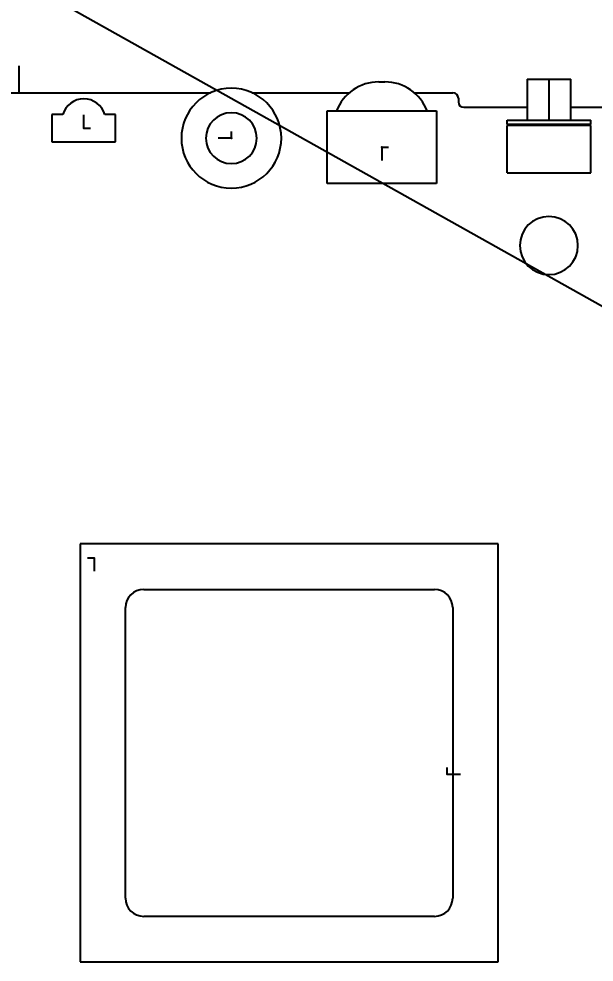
# Model space of a CAD drawing. Extents: x -34 to 51106, y -14166 to 1700.
# Drawn here: x 455.8 to 487.5, y 71.4 to 123.3 of the extents above; entities that cross this region are included whole.
import ezdxf

# ---------------------------------------------------------------- set-up
doc = ezdxf.new("R2010")
doc.units = 0
doc.layers.get('0').update_dxf_attribs({"linetype": 'CONTINUOUS'})
doc.layers.get('DEFPOINTS').update_dxf_attribs({"linetype": 'CONTINUOUS'})
doc.layers.add('РАЗМЕРЫ', color=2, linetype='CONTINUOUS')
doc.styles.add('ARIAL', font='arial.ttf', dxfattribs={"height": 3})
doc.dimstyles.new('BASA', dxfattribs={"dimtxt": 3, "dimasz": 3, "dimexe": 1.25, "dimexo": 0, "dimgap": 0, "dimtad": 0, "dimjust": 4, "dimtoh": 1, "dimdec": 1, "dimtxsty": 'ARIAL', "dimblk1": 'DOTSMALL', "dimblk2": 'OPEN', "dimsah": 1, "dimcen": 2.5, "dimclrd": 256, "dimclre": 256, "dimclrt": 256, "dimazin": 3, "dimtfac": 1, "dimtdec": 1, "dimtmove": 0, "dimatfit": 3})

# ---------------------------------------------------------------- blocks, each defined once
blk = doc.blocks.new('_DOTSMALL')
at = {"color": 0, "linetype": 'BYBLOCK', "const_width": 0.5}
blk.add_lwpolyline([(-0.0625, 0, 1), (0.0625, 0, 1)], format="xyb", close=True, dxfattribs=at)
blk = doc.blocks.new('_OPEN')
at = {"color": 0, "linetype": 'BYBLOCK'}
for p, q in [((-1, 0.167), (0, 0)), ((-1, -0.167), (0, 0)), ((0, 0), (-1, 0))]:
    blk.add_line(p, q, dxfattribs=at)
blk = doc.blocks.new('*D303')
at = {"layer": 'DEFPOINTS', "color": 0}
for p in [(526.284, 113.093), (273.284, 25.089), (526.284, -22.397)]:
    blk.add_point(p, dxfattribs=at)
at = {"layer": 'РАЗМЕРЫ'}
for p, q in [((526.284, 113.093), (526.284, -23.647)), ((273.284, 25.089), (273.284, -23.647)), ((273.284, -22.397), (523.284, -22.397))]:
    blk.add_line(p, q, dxfattribs=at)
at = {"layer": 'РАЗМЕРЫ', "xscale": 3, "yscale": 3, "zscale": 3, "rotation": 180}
blk.add_blockref('_DOTSMALL', (273.284, -22.397), dxfattribs=at)
at = {"layer": 'РАЗМЕРЫ', "xscale": 3, "yscale": 3, "zscale": 3}
blk.add_blockref('_OPEN', (526.284, -22.397), dxfattribs=at)
at = {"layer": 'РАЗМЕРЫ', "insert": (526.284, -31.034), "char_height": 3, "attachment_point": 5, "rotation": 90, "style": 'ARIAL'}
blk.add_mtext('253±0,2', dxfattribs=at)
blk = doc.blocks.new('*D301')
at = {"layer": 'DEFPOINTS', "color": 0}
for p in [(548.284, 191.056), (273.284, 25.089), (548.284, -22.397)]:
    blk.add_point(p, dxfattribs=at)
at = {"layer": 'РАЗМЕРЫ'}
for p, q in [((548.284, 191.056), (548.284, -23.647)), ((273.284, 25.089), (273.284, -23.647)), ((273.284, -22.397), (545.284, -22.397))]:
    blk.add_line(p, q, dxfattribs=at)
at = {"layer": 'РАЗМЕРЫ', "xscale": 3, "yscale": 3, "zscale": 3, "rotation": 180}
blk.add_blockref('_DOTSMALL', (273.284, -22.397), dxfattribs=at)
at = {"layer": 'РАЗМЕРЫ', "xscale": 3, "yscale": 3, "zscale": 3}
blk.add_blockref('_OPEN', (548.284, -22.397), dxfattribs=at)
at = {"layer": 'РАЗМЕРЫ', "insert": (548.284, -31.034), "char_height": 3, "attachment_point": 5, "rotation": 90, "style": 'ARIAL'}
blk.add_mtext('275±0,2', dxfattribs=at)

msp = doc.modelspace()

# ---------------------------------------------------------------- linework, layer by layer
for p, q in [((122.2472, 312.7126), (757.2717, -43.6461)), ((455.8227, 120.7356), (455.8227, 119.2509)), ((483.7941, 120.0009), (483.7941, 117.7509)), ((483.7941, 120.0009), (484.9941, 120.0009)), ((484.9941, 117.7509), (484.9941, 120.0009)), ((484.9941, 120.0009), (486.1941, 120.0009)), ((486.1941, 117.7509), (486.1941, 120.0009)), ((475.6265, 119.8509), (475.9617, 119.8509)), ((453.4241, 119.2509), (466.3684, 119.2509)), ((468.6597, 119.2509), (474.0017, 119.2509)), ((477.5865, 119.2509), (479.7041, 119.2509)), ((480.0041, 118.9509), (480.0041, 118.7509)), ((480.3041, 118.4509), (483.7941, 118.4509)), ((486.1941, 118.4509), (489.7041, 118.4509)), ((458.2419, 118.0509), (457.6441, 118.0509)), ((457.6441, 118.0509), (457.6441, 116.5509)), ((459.3941, 117.3009), (459.3941, 118.0303)), ((461.1441, 118.0509), (460.5463, 118.0509)), ((461.1441, 116.5509), (461.1441, 118.0509)), ((472.7941, 118.2509), (478.7941, 118.2509)), ((472.7941, 114.2509), (472.7941, 118.2509)), ((478.7941, 118.2509), (478.7941, 114.2509)), ((482.6941, 117.5009), (482.6941, 117.7509)), ((482.6941, 117.7509), (487.2941, 117.7509)), ((487.2941, 117.5009), (482.6941, 117.5009)), ((487.2941, 117.4509), (482.6941, 117.4509)), ((482.6941, 114.8509), (482.6941, 117.4509)), ((482.7441, 117.4509), (482.7441, 117.5009)), ((487.2441, 117.4509), (487.2441, 117.5009)), ((487.2941, 117.5009), (487.2941, 117.7509)), ((487.2941, 114.8509), (487.2941, 117.4509)), ((459.3941, 117.3009), (459.7588, 117.3009)), ((467.5141, 116.7509), (467.5141, 117.1156)), ((457.6441, 116.5509), (461.1441, 116.5509)), ((467.5141, 116.7509), (466.7846, 116.7509)), ((475.7941, 116.2509), (476.1588, 116.2509)), ((475.7941, 116.2509), (475.7941, 115.5214)), ((482.6941, 114.8509), (487.2941, 114.8509)), ((478.7941, 114.2509), (472.7941, 114.2509)), ((482.192, 94.4196), (459.1918, 94.4196)), ((459.1918, 94.4196), (459.1918, 71.4194)), ((482.192, 71.4194), (482.192, 94.4196)), ((459.967, 93.6444), (459.6023, 93.6444)), ((459.967, 93.6444), (459.967, 92.9149)), ((462.6919, 91.9195), (478.6919, 91.9195)), ((461.6919, 74.9195), (461.6919, 90.9195)), ((479.6919, 90.9195), (479.6919, 74.9195)), ((479.3941, 81.7509), (479.3941, 82.1156)), ((479.3941, 81.7509), (479.3941, 82.1156)), ((479.3941, 81.7509), (479.3941, 82.1156)), ((479.3941, 81.7509), (479.3941, 82.1156)), ((479.3941, 81.7509), (479.3941, 82.1156)), ((479.3941, 81.7509), (479.3941, 82.1156)), ((479.3941, 81.7509), (480.1235, 81.7509)), ((479.3941, 81.7509), (480.1235, 81.7509)), ((479.3941, 81.7509), (480.1235, 81.7509)), ((479.3941, 81.7509), (480.1235, 81.7509)), ((479.3941, 81.7509), (480.1235, 81.7509)), ((479.3941, 81.7509), (480.1235, 81.7509)), ((478.6919, 73.9195), (462.6919, 73.9195)), ((459.1918, 71.4194), (482.192, 71.4194))]:
    msp.add_line(p, q)
for centre, radius, start, end in [((467.5141, 116.7509), 2.75, 90, 270), ((467.5141, 116.7509), 2.75, 270, 90), ((475.6265, 117.3509), 2.5, 90, 158.8998), ((475.9617, 117.3509), 2.5, 21.1002, 90), ((459.3941, 117.7194), 1.1989, 16.05089, 163.94911), ((479.7041, 118.9509), 0.3, 0, 90), ((480.3041, 118.7509), 0.3, 180, 270), ((467.5141, 116.7509), 1.4, 90, 270), ((467.5141, 116.7509), 1.4, 270, 90), ((484.9849, 110.8439), 1.6, 90, 270), ((484.9849, 110.8439), 1.6, 270, 90), ((462.6919, 90.9195), 1, 90, 180), ((478.6919, 90.9195), 1, 0, 90), ((462.6919, 74.9195), 1, 180, 270), ((478.6919, 74.9195), 1, 270, 0)]:
    msp.add_arc(centre, radius, start, end)
for p in [(459.3941, 117.3009), (467.5141, 116.7509), (475.7941, 116.2509), (459.967, 93.6444), (479.3941, 81.7509), (479.3941, 81.7509), (479.3941, 81.7509), (479.3941, 81.7509), (479.3941, 81.7509), (479.3941, 81.7509)]:
    msp.add_point(p)

# ---------------------------------------------------------------- dimensions: what is measured, and where the dimension line sits
at = {"layer": 'РАЗМЕРЫ'}
for base, p2, picture, middle in [((548.2841, -22.3966), (548.2841, 191.0558), '*D301', (548.2841, -31.0341)), ((526.2842, -22.3966), (526.2842, 113.0934), '*D303', (526.2842, -31.0341))]:
    dim = msp.add_linear_dim(base=base, p1=(273.2841, 25.089), p2=p2, dimstyle='BASA', override={"dimgap": 0, "dimtol": 1, "dimlim": 0, "dimtp": 0.2, "dimtm": 0.2}, dxfattribs=at)
    dim.commit()
    dim.dimension.update_dxf_attribs({"geometry": picture, "text_midpoint": middle})

doc.saveas('drawing.dxf')
